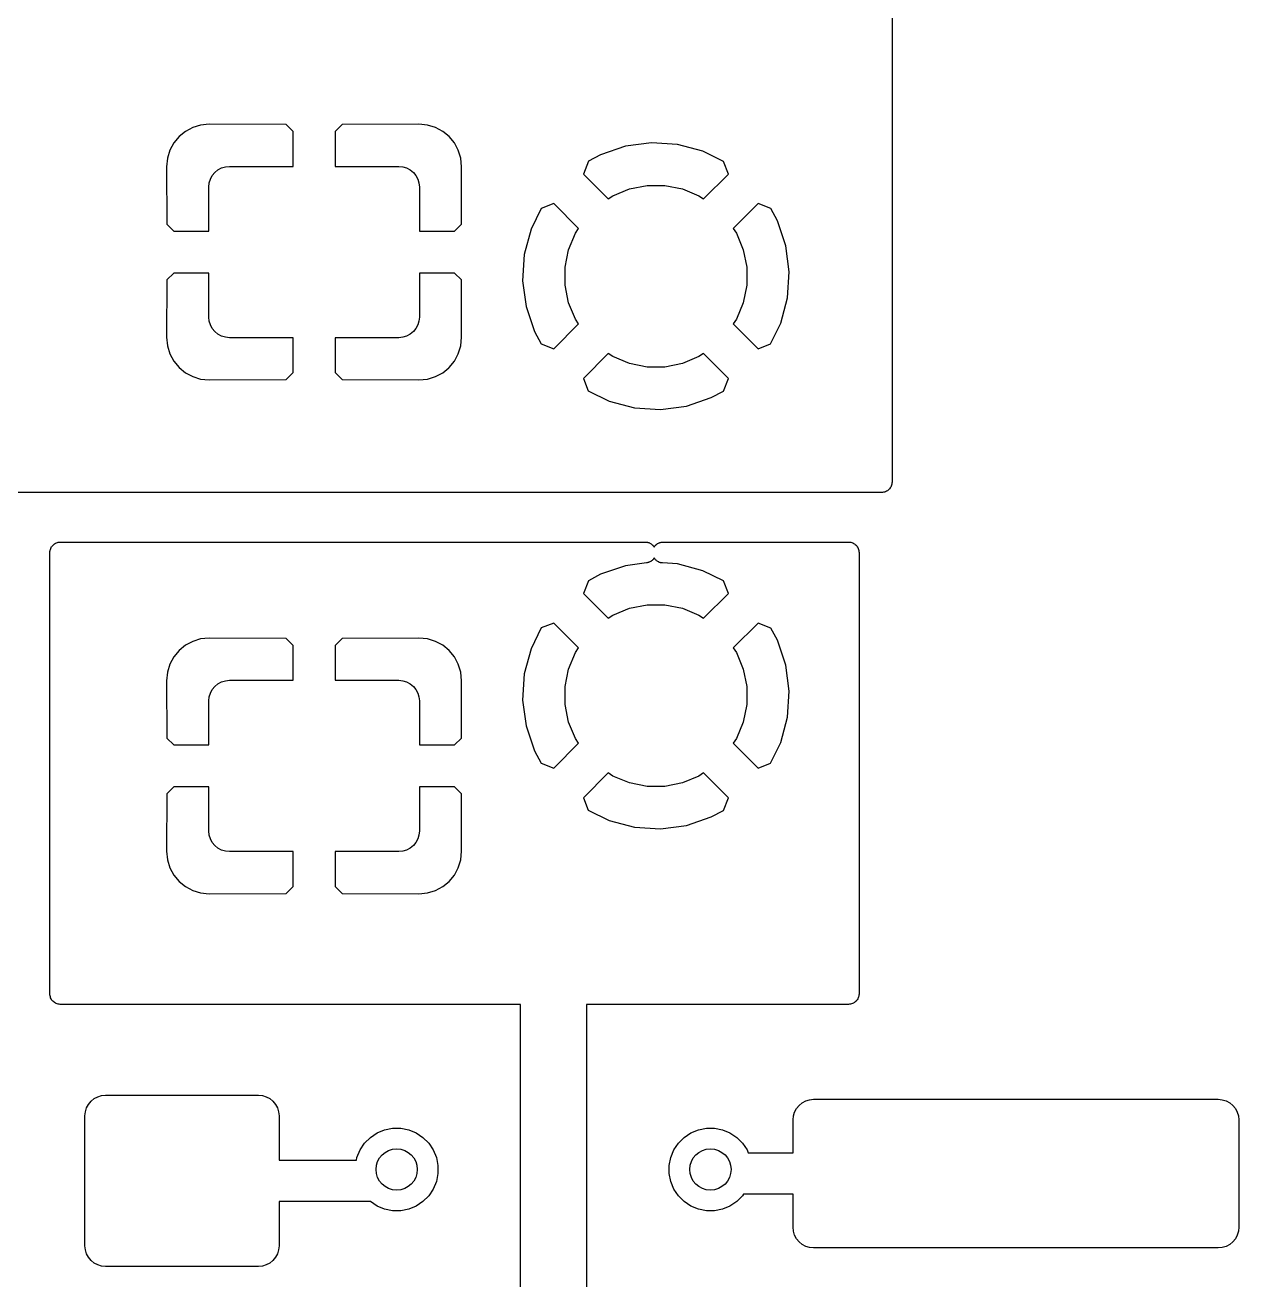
# Model space of a CAD drawing. Extents: x -3.6 to 94.4, y -84.3 to 13.7.
# Drawn here: x 12.9 to 27.6, y -47.94 to -32.74 of the extents above; entities that cross this region are included whole.
import ezdxf

# ---------------------------------------------------------------- set-up
doc = ezdxf.new("R2010")
doc.units = 0
doc.layers.add('BLACK', color=7, linetype='CONTINUOUS')

msp = doc.modelspace()

# ---------------------------------------------------------------- linework, layer by layer
at = {"layer": 'BLACK', "linetype": 'CONTINUOUS'}
for p, q in [((23.4, -22.727), (23.4, -38.273)), ((14.8414, -34.0256), (14.7641, -34.0891)), ((14.9297, -33.9784), (14.8414, -34.0256)), ((15.0254, -33.9494), (14.9297, -33.9784)), ((15.1311, -33.9389), (15.0254, -33.9494)), ((16.0615, -33.9418), (15.1311, -33.9389)), ((16.146, -34.0264), (16.0615, -33.9418)), ((16.146, -34.45), (16.146, -34.0264)), ((16.7385, -33.9418), (16.654, -34.0264)), ((16.654, -34.0264), (16.654, -34.45)), ((17.6689, -33.9389), (16.7385, -33.9418)), ((17.7746, -33.9493), (17.6689, -33.9389)), ((17.8703, -33.9784), (17.7746, -33.9493)), ((17.9586, -34.0256), (17.8703, -33.9784)), ((18.0359, -34.0891), (17.9586, -34.0256)), ((14.7006, -34.1664), (14.6534, -34.2547)), ((14.7641, -34.0891), (14.7006, -34.1664)), ((18.0994, -34.1664), (18.0359, -34.0891)), ((18.1466, -34.2547), (18.0994, -34.1664)), ((20.4856, -34.1651), (20.1717, -34.2068)), ((20.8017, -34.1856), (20.4856, -34.1651)), ((21.1078, -34.2673), (20.8017, -34.1856)), ((14.6534, -34.2547), (14.6243, -34.3504)), ((18.1756, -34.3504), (18.1466, -34.2547)), ((19.8698, -34.3096), (19.7218, -34.3886)), ((20.1717, -34.2068), (19.8698, -34.3096)), ((21.359, -34.3909), (21.1078, -34.2673)), ((14.6243, -34.3504), (14.614, -34.456)), ((14.614, -34.456), (14.6168, -35.1489)), ((15.1982, -34.5232), (15.2361, -34.4921)), ((15.2361, -34.4921), (15.2793, -34.469)), ((15.2793, -34.469), (15.3262, -34.4548)), ((15.3262, -34.4548), (15.375, -34.45)), ((15.375, -34.45), (16.146, -34.45)), ((16.654, -34.45), (17.425, -34.45)), ((17.425, -34.45), (17.4738, -34.4548)), ((17.4738, -34.4548), (17.5207, -34.469)), ((17.5207, -34.469), (17.5639, -34.4921)), ((17.5639, -34.4921), (17.6018, -34.5232)), ((18.186, -34.456), (18.1756, -34.3504)), ((18.1856, -34.5728), (18.186, -34.456)), ((19.7218, -34.3886), (19.6615, -34.5423)), ((21.4185, -34.5423), (21.359, -34.3909)), ((15.125, -34.7), (15.1298, -34.6512)), ((15.1298, -34.6512), (15.144, -34.6043)), ((15.144, -34.6043), (15.1671, -34.5611)), ((15.1671, -34.5611), (15.1982, -34.5232)), ((17.6018, -34.5232), (17.6329, -34.5611)), ((17.6329, -34.5611), (17.656, -34.6043)), ((17.656, -34.6043), (17.6702, -34.6512)), ((17.6702, -34.6512), (17.675, -34.7)), ((18.1832, -35.1489), (18.1856, -34.5728)), ((19.6615, -34.5423), (19.9623, -34.8431)), ((21.1177, -34.8431), (21.4185, -34.5423)), ((15.125, -35.2335), (15.125, -34.7)), ((17.675, -34.7), (17.675, -35.2335)), ((19.9623, -34.8431), (20.019, -34.8052)), ((20.019, -34.8052), (20.2191, -34.7223)), ((20.2191, -34.7223), (20.4317, -34.68)), ((20.4317, -34.68), (20.6483, -34.68)), ((20.6483, -34.68), (20.8609, -34.7223)), ((20.8609, -34.7223), (21.061, -34.8052)), ((21.061, -34.8052), (21.1177, -34.8431)), ((19.3023, -34.9015), (19.1509, -34.961)), ((19.6031, -35.2023), (19.3023, -34.9015)), ((21.7777, -34.9015), (21.4769, -35.2023)), ((21.9314, -34.9618), (21.7777, -34.9015)), ((19.1509, -34.961), (19.0273, -35.2122)), ((22.0104, -35.1098), (21.9314, -34.9618)), ((14.6168, -35.1489), (14.7014, -35.2335)), ((14.7014, -35.2335), (15.125, -35.2335)), ((17.675, -35.2335), (18.0986, -35.2335)), ((18.0986, -35.2335), (18.1832, -35.1489)), ((19.0273, -35.2122), (18.9456, -35.5183)), ((19.4823, -35.4591), (19.5652, -35.259)), ((19.5652, -35.259), (19.6031, -35.2023)), ((21.4769, -35.2023), (21.5148, -35.259)), ((21.5148, -35.259), (21.5977, -35.4591)), ((22.1132, -35.4117), (22.0104, -35.1098)), ((22.1549, -35.7257), (22.1132, -35.4117)), ((18.9456, -35.5183), (18.9251, -35.8344)), ((19.44, -35.6717), (19.4823, -35.4591)), ((21.5977, -35.4591), (21.64, -35.6717)), ((19.44, -35.8883), (19.44, -35.6717)), ((21.64, -35.6717), (21.64, -35.8883)), ((14.6168, -35.8261), (14.614, -36.519)), ((14.7014, -35.7415), (14.6168, -35.8261)), ((15.125, -35.7415), (14.7014, -35.7415)), ((15.125, -36.275), (15.125, -35.7415)), ((17.675, -35.7415), (17.675, -36.275)), ((18.0986, -35.7415), (17.675, -35.7415)), ((18.1832, -35.8261), (18.0986, -35.7415)), ((18.1833, -35.8392), (18.1832, -35.8261)), ((18.186, -36.519), (18.1833, -35.8392)), ((18.9251, -35.8344), (18.9668, -36.1483)), ((22.1344, -36.0417), (22.1549, -35.7257)), ((19.4823, -36.1009), (19.44, -35.8883)), ((21.64, -35.8883), (21.5977, -36.1009)), ((18.9668, -36.1483), (19.0695, -36.4502)), ((19.5652, -36.301), (19.4823, -36.1009)), ((21.5977, -36.1009), (21.5148, -36.301)), ((22.0527, -36.3478), (22.1344, -36.0417)), ((15.1298, -36.3238), (15.125, -36.275)), ((15.144, -36.3707), (15.1298, -36.3238)), ((17.6702, -36.3238), (17.656, -36.3707)), ((17.675, -36.275), (17.6702, -36.3238)), ((19.6031, -36.3577), (19.5652, -36.301)), ((21.5148, -36.301), (21.4769, -36.3577)), ((15.1671, -36.4139), (15.144, -36.3707)), ((15.1982, -36.4518), (15.1671, -36.4139)), ((15.2361, -36.4829), (15.1982, -36.4518)), ((17.6018, -36.4518), (17.5639, -36.4829)), ((17.6329, -36.4139), (17.6018, -36.4518)), ((17.656, -36.3707), (17.6329, -36.4139)), ((19.0695, -36.4502), (19.1486, -36.5982)), ((19.3023, -36.6585), (19.6031, -36.3577)), ((21.4769, -36.3577), (21.7777, -36.6585)), ((21.9291, -36.599), (22.0527, -36.3478)), ((14.614, -36.519), (14.6243, -36.6246)), ((14.6243, -36.6246), (14.6534, -36.7203)), ((15.2793, -36.506), (15.2361, -36.4829)), ((15.3262, -36.5202), (15.2793, -36.506)), ((15.375, -36.525), (15.3262, -36.5202)), ((16.146, -36.525), (15.375, -36.525)), ((16.146, -36.9486), (16.146, -36.525)), ((17.425, -36.525), (16.654, -36.525)), ((16.654, -36.525), (16.654, -36.9486)), ((17.4738, -36.5202), (17.425, -36.525)), ((17.5207, -36.506), (17.4738, -36.5202)), ((17.5639, -36.4829), (17.5207, -36.506)), ((18.1466, -36.7203), (18.1756, -36.6246)), ((18.1756, -36.6246), (18.186, -36.519)), ((19.1486, -36.5982), (19.3023, -36.6585)), ((21.7777, -36.6585), (21.9291, -36.599)), ((14.6534, -36.7203), (14.7006, -36.8086)), ((18.0994, -36.8086), (18.1466, -36.7203)), ((19.9623, -36.7169), (19.6615, -37.0177)), ((20.019, -36.7548), (19.9623, -36.7169)), ((20.2191, -36.8377), (20.019, -36.7548)), ((21.061, -36.7548), (20.8609, -36.8377)), ((21.1177, -36.7169), (21.061, -36.7548)), ((21.4185, -37.0177), (21.1177, -36.7169)), ((14.7006, -36.8086), (14.7641, -36.8859)), ((14.7641, -36.8859), (14.8414, -36.9494)), ((17.9586, -36.9494), (18.0328, -36.8885)), ((18.0328, -36.8885), (18.036, -36.8859)), ((18.0328, -36.8885), (18.0328, -36.8885)), ((18.036, -36.8859), (18.0994, -36.8086)), ((20.4317, -36.88), (20.2191, -36.8377)), ((20.6483, -36.88), (20.4317, -36.88)), ((20.8609, -36.8377), (20.6483, -36.88)), ((14.8414, -36.9494), (14.9297, -36.9966)), ((14.9297, -36.9966), (15.0254, -37.0256)), ((15.0254, -37.0256), (15.1311, -37.0361)), ((15.1311, -37.0361), (16.0615, -37.0332)), ((16.0615, -37.0332), (16.146, -36.9486)), ((16.654, -36.9486), (16.7385, -37.0332)), ((16.7385, -37.0332), (17.6689, -37.0361)), ((17.6689, -37.0361), (17.7746, -37.0256)), ((17.7746, -37.0256), (17.8703, -36.9966)), ((17.8703, -36.9966), (17.9586, -36.9494)), ((19.6615, -37.0177), (19.721, -37.1691)), ((21.3582, -37.1714), (21.4185, -37.0177)), ((19.721, -37.1691), (19.9722, -37.2927)), ((21.2102, -37.2505), (21.3582, -37.1714)), ((19.9722, -37.2927), (20.2783, -37.3744)), ((20.2783, -37.3744), (20.5943, -37.3949)), ((20.5943, -37.3949), (20.9083, -37.3532)), ((20.9083, -37.3532), (21.2102, -37.2505)), ((23.3972, -38.2994), (23.3936, -38.3108)), ((23.3973, -38.299), (23.3972, -38.2994)), ((23.3974, -38.2985), (23.3973, -38.299)), ((23.3987, -38.2867), (23.3974, -38.2985)), ((23.4, -38.2748), (23.3987, -38.2867)), ((23.4, -38.273), (23.4, -38.2739)), ((23.4, -38.2739), (23.4, -38.2739)), ((23.4, -38.2739), (23.4, -38.2739)), ((23.4, -38.2739), (23.4, -38.2748)), ((23.273, -38.4), (3.127, -38.4)), ((23.2849, -38.3988), (23.273, -38.4)), ((23.2968, -38.3977), (23.2849, -38.3988)), ((23.2972, -38.3976), (23.2968, -38.3977)), ((23.2977, -38.3976), (23.2972, -38.3976)), ((23.3091, -38.3941), (23.2977, -38.3976)), ((23.3206, -38.3908), (23.3091, -38.3941)), ((23.321, -38.3905), (23.3206, -38.3908)), ((23.3214, -38.3904), (23.321, -38.3905)), ((23.3319, -38.3848), (23.3214, -38.3904)), ((23.3425, -38.3793), (23.3319, -38.3848)), ((23.3429, -38.379), (23.3425, -38.3793)), ((23.3433, -38.3788), (23.3429, -38.379)), ((23.3525, -38.3712), (23.3433, -38.3788)), ((23.3619, -38.3637), (23.3525, -38.3712)), ((23.3621, -38.3634), (23.3619, -38.3637)), ((23.3625, -38.3631), (23.3621, -38.3634)), ((23.3701, -38.3539), (23.3625, -38.3631)), ((23.3778, -38.3448), (23.3701, -38.3539)), ((23.378, -38.3444), (23.3778, -38.3448)), ((23.3783, -38.344), (23.378, -38.3444)), ((23.384, -38.3335), (23.3783, -38.344)), ((23.3897, -38.323), (23.384, -38.3335)), ((23.3899, -38.3226), (23.3897, -38.323)), ((23.3901, -38.3222), (23.3899, -38.3226)), ((23.3936, -38.3108), (23.3901, -38.3222)), ((13.216, -39.0665), (13.2217, -39.056)), ((13.2217, -39.056), (13.222, -39.0556)), ((13.222, -39.0556), (13.2222, -39.0552)), ((13.2222, -39.0552), (13.2299, -39.0461)), ((13.2299, -39.0461), (13.2375, -39.0369)), ((13.2375, -39.0369), (13.2379, -39.0366)), ((13.2379, -39.0366), (13.2381, -39.0363)), ((13.2381, -39.0363), (13.2475, -39.0288)), ((13.2475, -39.0288), (13.2567, -39.0212)), ((13.2567, -39.0212), (13.2571, -39.021)), ((13.2571, -39.021), (13.2575, -39.0207)), ((13.2575, -39.0207), (13.2681, -39.0152)), ((13.2681, -39.0152), (13.2786, -39.0096)), ((13.2786, -39.0096), (13.279, -39.0095)), ((13.279, -39.0095), (13.2794, -39.0092)), ((13.2794, -39.0092), (13.2909, -39.0059)), ((13.2909, -39.0059), (13.3023, -39.0024)), ((13.3023, -39.0024), (13.3028, -39.0024)), ((13.3028, -39.0024), (13.3032, -39.0022)), ((13.3032, -39.0022), (13.3151, -39.0012)), ((13.3151, -39.0012), (13.327, -39)), ((13.327, -39), (20.4104, -39)), ((20.4104, -39), (20.4122, -39)), ((20.4122, -39), (20.4162, -39.0005)), ((20.4162, -39.0005), (20.4202, -39.0004)), ((20.4202, -39.0004), (20.4285, -39.0018)), ((20.4285, -39.0018), (20.4368, -39.0028)), ((20.4368, -39.0028), (20.4407, -39.004)), ((20.4407, -39.004), (20.4447, -39.0047)), ((20.4447, -39.0047), (20.4525, -39.0077)), ((20.4525, -39.0077), (20.4604, -39.0103)), ((20.4604, -39.0103), (20.464, -39.0122)), ((20.464, -39.0122), (20.4678, -39.0137)), ((20.4678, -39.0137), (20.4748, -39.0182)), ((20.4748, -39.0182), (20.4821, -39.0222)), ((20.4821, -39.0222), (20.4853, -39.0248)), ((20.4853, -39.0248), (20.4887, -39.027)), ((20.4887, -39.027), (20.4947, -39.0328)), ((20.4947, -39.0328), (20.5011, -39.0381)), ((20.5011, -39.0381), (20.5037, -39.0413)), ((20.5037, -39.0413), (20.5066, -39.0441)), ((20.5066, -39.0441), (20.5114, -39.0509)), ((20.5114, -39.0509), (20.5167, -39.0575)), ((20.5167, -39.0575), (20.5185, -39.061)), ((20.5188, -39.0614), (20.5217, -39.056)), ((20.5217, -39.056), (20.5243, -39.0528)), ((20.5243, -39.0528), (20.5265, -39.0493)), ((20.5265, -39.0493), (20.5322, -39.0433)), ((20.5322, -39.0433), (20.5375, -39.0369)), ((20.5375, -39.0369), (20.5407, -39.0343)), ((20.5407, -39.0343), (20.5435, -39.0313)), ((20.5435, -39.0313), (20.5502, -39.0265)), ((20.5502, -39.0265), (20.5567, -39.0212)), ((20.5567, -39.0212), (20.5603, -39.0193)), ((20.5603, -39.0193), (20.5636, -39.0169)), ((20.5636, -39.0169), (20.5712, -39.0135)), ((20.5712, -39.0135), (20.5786, -39.0096)), ((20.5786, -39.0096), (20.5825, -39.0084)), ((20.5825, -39.0084), (20.5862, -39.0067)), ((20.5862, -39.0067), (20.5943, -39.0048)), ((20.5943, -39.0048), (20.6023, -39.0024)), ((20.6023, -39.0024), (20.6064, -39.002)), ((20.6064, -39.002), (20.6104, -39.0011)), ((20.6104, -39.0011), (20.6187, -39.0008)), ((20.6187, -39.0008), (20.627, -39)), ((20.627, -39), (22.873, -39)), ((22.873, -39), (22.8739, -39)), ((22.8739, -39), (22.8739, -39)), ((22.8739, -39), (22.8739, -39)), ((22.8739, -39), (22.8748, -39)), ((22.8748, -39), (22.8867, -39.0013)), ((22.8867, -39.0013), (22.8985, -39.0026)), ((22.8985, -39.0026), (22.899, -39.0027)), ((22.899, -39.0027), (22.8994, -39.0028)), ((22.8994, -39.0028), (22.9108, -39.0064)), ((22.9108, -39.0064), (22.9222, -39.0099)), ((22.9222, -39.0099), (22.9226, -39.0101)), ((22.9226, -39.0101), (22.923, -39.0103)), ((22.923, -39.0103), (22.9335, -39.016)), ((22.9335, -39.016), (22.944, -39.0217)), ((22.944, -39.0217), (22.9444, -39.022)), ((22.9444, -39.022), (22.9448, -39.0222)), ((22.9448, -39.0222), (22.9539, -39.0299)), ((22.9539, -39.0299), (22.9631, -39.0375)), ((22.9631, -39.0375), (22.9634, -39.0379)), ((22.9634, -39.0379), (22.9637, -39.0381)), ((22.9637, -39.0381), (22.9712, -39.0475)), ((22.9712, -39.0475), (22.9788, -39.0567)), ((22.9788, -39.0567), (22.979, -39.0571)), ((22.979, -39.0571), (22.9793, -39.0575)), ((22.9793, -39.0575), (22.9848, -39.0681)), ((13.2, -39.1252), (13.2013, -39.1133)), ((13.2, -39.1261), (13.2, -39.1252)), ((13.2, -39.1261), (13.2, -39.1261)), ((13.2, -39.1261), (13.2, -39.1261)), ((13.2, -39.127), (13.2, -39.1261)), ((13.2, -44.473), (13.2, -39.127)), ((13.2013, -39.1133), (13.2026, -39.1015)), ((13.2026, -39.1015), (13.2027, -39.101)), ((13.2027, -39.101), (13.2028, -39.1006)), ((13.2028, -39.1006), (13.2064, -39.0892)), ((13.2064, -39.0892), (13.2099, -39.0778)), ((13.2099, -39.0778), (13.2101, -39.0774)), ((13.2101, -39.0774), (13.2103, -39.077)), ((13.2103, -39.077), (13.216, -39.0665)), ((20.5052, -39.2107), (20.4999, -39.2171)), ((20.511, -39.2046), (20.5052, -39.2107)), ((20.5131, -39.2011), (20.511, -39.2046)), ((20.5157, -39.198), (20.5131, -39.2011)), ((20.5186, -39.1926), (20.5157, -39.198)), ((20.5185, -39.061), (20.5188, -39.0614)), ((20.5188, -39.1929), (20.5186, -39.1926)), ((20.5207, -39.1965), (20.5188, -39.1929)), ((20.5259, -39.203), (20.5207, -39.1965)), ((20.5307, -39.2098), (20.5259, -39.203)), ((20.5336, -39.2127), (20.5307, -39.2098)), ((20.5362, -39.2159), (20.5336, -39.2127)), ((22.9848, -39.0681), (22.9904, -39.0786)), ((22.9904, -39.0786), (22.9905, -39.079)), ((22.9905, -39.079), (22.9908, -39.0794)), ((22.9908, -39.0794), (22.9941, -39.0909)), ((22.9941, -39.0909), (22.9976, -39.1023)), ((22.9976, -39.1023), (22.9976, -39.1028)), ((22.9976, -39.1028), (22.9977, -39.1032)), ((22.9977, -39.1032), (22.9988, -39.1151)), ((22.9988, -39.1151), (23, -39.127)), ((23, -39.127), (23, -44.473)), ((20.1717, -39.2868), (19.8698, -39.3896)), ((20.4271, -39.2529), (20.1717, -39.2868)), ((20.431, -39.252), (20.4271, -39.2529)), ((20.4351, -39.2516), (20.431, -39.252)), ((20.4431, -39.2492), (20.4351, -39.2516)), ((20.4512, -39.2473), (20.4431, -39.2492)), ((20.4549, -39.2456), (20.4512, -39.2473)), ((20.4588, -39.2444), (20.4549, -39.2456)), ((20.4662, -39.2405), (20.4588, -39.2444)), ((20.4738, -39.237), (20.4662, -39.2405)), ((20.4771, -39.2347), (20.4738, -39.237)), ((20.4807, -39.2328), (20.4771, -39.2347)), ((20.4872, -39.2275), (20.4807, -39.2328)), ((20.494, -39.2226), (20.4872, -39.2275)), ((20.4967, -39.2197), (20.494, -39.2226)), ((20.4999, -39.2171), (20.4967, -39.2197)), ((20.5426, -39.2212), (20.5362, -39.2159)), ((20.5486, -39.2269), (20.5426, -39.2212)), ((20.5521, -39.2291), (20.5486, -39.2269)), ((20.5552, -39.2318), (20.5521, -39.2291)), ((20.5625, -39.2358), (20.5552, -39.2318)), ((20.5695, -39.2403), (20.5625, -39.2358)), ((20.5733, -39.2418), (20.5695, -39.2403)), ((20.5769, -39.2437), (20.5733, -39.2418)), ((20.5848, -39.2462), (20.5769, -39.2437)), ((20.5926, -39.2493), (20.5848, -39.2462)), ((20.5966, -39.25), (20.5926, -39.2493)), ((20.6006, -39.2512), (20.5966, -39.25)), ((20.6088, -39.2522), (20.6006, -39.2512)), ((20.617, -39.2536), (20.6088, -39.2522)), ((20.6188, -39.2537), (20.617, -39.2536)), ((20.8017, -39.2656), (20.6188, -39.2537)), ((21.1078, -39.3473), (20.8017, -39.2656)), ((21.359, -39.4709), (21.1078, -39.3473)), ((19.7218, -39.4686), (19.6615, -39.6223)), ((19.8698, -39.3896), (19.7218, -39.4686)), ((21.4185, -39.6223), (21.359, -39.4709)), ((19.6615, -39.6223), (19.9623, -39.9231)), ((21.1177, -39.9231), (21.4185, -39.6223)), ((20.019, -39.8852), (20.2191, -39.8023)), ((20.2191, -39.8023), (20.4317, -39.76)), ((20.4317, -39.76), (20.6483, -39.76)), ((20.6483, -39.76), (20.8609, -39.8023)), ((20.8609, -39.8023), (21.061, -39.8852)), ((19.9623, -39.9231), (20.019, -39.8852)), ((21.061, -39.8852), (21.1177, -39.9231)), ((19.1509, -40.041), (19.0273, -40.2922)), ((19.3023, -39.9815), (19.1509, -40.041)), ((19.6031, -40.2823), (19.3023, -39.9815)), ((21.7777, -39.9815), (21.4769, -40.2823)), ((21.9314, -40.0418), (21.7777, -39.9815)), ((22.0104, -40.1898), (21.9314, -40.0418)), ((14.8414, -40.2506), (14.7641, -40.3141)), ((14.9297, -40.2034), (14.8414, -40.2506)), ((15.0254, -40.1744), (14.9297, -40.2034)), ((15.1311, -40.1639), (15.0254, -40.1744)), ((16.0615, -40.1668), (15.1311, -40.1639)), ((16.146, -40.2514), (16.0615, -40.1668)), ((16.146, -40.675), (16.146, -40.2514)), ((16.7385, -40.1668), (16.654, -40.2514)), ((16.654, -40.2514), (16.654, -40.675)), ((17.6689, -40.1639), (16.7385, -40.1668)), ((17.7746, -40.1743), (17.6689, -40.1639)), ((17.8703, -40.2034), (17.7746, -40.1743)), ((17.9586, -40.2506), (17.8703, -40.2034)), ((18.0359, -40.3141), (17.9586, -40.2506)), ((22.1132, -40.4917), (22.0104, -40.1898)), ((14.7006, -40.3914), (14.6534, -40.4797)), ((14.7641, -40.3141), (14.7006, -40.3914)), ((18.0994, -40.3914), (18.0359, -40.3141)), ((18.1466, -40.4797), (18.0994, -40.3914)), ((19.0273, -40.2922), (18.9456, -40.5983)), ((19.4823, -40.5391), (19.5652, -40.339)), ((19.5652, -40.339), (19.6031, -40.2823)), ((21.4769, -40.2823), (21.5148, -40.339)), ((21.5148, -40.339), (21.5977, -40.5391)), ((14.6243, -40.5754), (14.614, -40.681)), ((14.6534, -40.4797), (14.6243, -40.5754)), ((18.1756, -40.5754), (18.1466, -40.4797)), ((18.186, -40.681), (18.1756, -40.5754)), ((19.44, -40.7517), (19.4823, -40.5391)), ((21.5977, -40.5391), (21.64, -40.7517)), ((22.1549, -40.8056), (22.1132, -40.4917)), ((14.614, -40.681), (14.6168, -41.3739)), ((15.1982, -40.7482), (15.2361, -40.7171)), ((15.2361, -40.7171), (15.2793, -40.694)), ((15.2793, -40.694), (15.3262, -40.6798)), ((15.3262, -40.6798), (15.375, -40.675)), ((15.375, -40.675), (16.146, -40.675)), ((16.654, -40.675), (17.425, -40.675)), ((17.425, -40.675), (17.4738, -40.6798)), ((17.4738, -40.6798), (17.5207, -40.694)), ((17.5207, -40.694), (17.5639, -40.7171)), ((17.5639, -40.7171), (17.6018, -40.7482)), ((18.1851, -40.9181), (18.186, -40.681)), ((18.9456, -40.5983), (18.9251, -40.9143)), ((15.125, -40.925), (15.1298, -40.8762)), ((15.1298, -40.8762), (15.144, -40.8293)), ((15.144, -40.8293), (15.1671, -40.7861)), ((15.1671, -40.7861), (15.1982, -40.7482)), ((17.6018, -40.7482), (17.6329, -40.7861)), ((17.6329, -40.7861), (17.656, -40.8293)), ((17.656, -40.8293), (17.6702, -40.8762)), ((17.6702, -40.8762), (17.675, -40.925)), ((19.44, -40.9683), (19.44, -40.7517)), ((21.64, -40.7517), (21.64, -40.9683)), ((22.1344, -41.1217), (22.1549, -40.8056)), ((15.125, -41.4585), (15.125, -40.925)), ((17.675, -40.925), (17.675, -41.4585)), ((18.1832, -41.3739), (18.1851, -40.9181)), ((18.9251, -40.9143), (18.9668, -41.2283)), ((19.4823, -41.1809), (19.44, -40.9683)), ((21.64, -40.9683), (21.5977, -41.1809)), ((19.5652, -41.381), (19.4823, -41.1809)), ((21.5977, -41.1809), (21.5148, -41.381)), ((22.0527, -41.4278), (22.1344, -41.1217)), ((18.9668, -41.2283), (19.0695, -41.5302)), ((14.6168, -41.3739), (14.7014, -41.4585)), ((14.7014, -41.4585), (15.125, -41.4585)), ((17.675, -41.4585), (18.0986, -41.4585)), ((18.0986, -41.4585), (18.1832, -41.3739)), ((19.3023, -41.7385), (19.6031, -41.4377)), ((19.6031, -41.4377), (19.5652, -41.381)), ((21.5148, -41.381), (21.4769, -41.4377)), ((21.4769, -41.4377), (21.7777, -41.7385)), ((21.9291, -41.679), (22.0527, -41.4278)), ((19.0695, -41.5302), (19.1486, -41.6782)), ((19.1486, -41.6782), (19.3023, -41.7385)), ((21.7777, -41.7385), (21.9291, -41.679)), ((19.9623, -41.7969), (19.6615, -42.0977)), ((20.019, -41.8348), (19.9623, -41.7969)), ((20.2191, -41.9177), (20.019, -41.8348)), ((20.4317, -41.96), (20.2191, -41.9177)), ((20.8609, -41.9177), (20.6483, -41.96)), ((21.061, -41.8348), (20.8609, -41.9177)), ((21.1177, -41.7969), (21.061, -41.8348)), ((21.4185, -42.0977), (21.1177, -41.7969)), ((14.6168, -42.0511), (14.614, -42.744)), ((14.7014, -41.9665), (14.6168, -42.0511)), ((15.125, -41.9665), (14.7014, -41.9665)), ((15.125, -42.5), (15.125, -41.9665)), ((17.675, -41.9665), (17.675, -42.5)), ((18.0986, -41.9665), (17.675, -41.9665)), ((18.1832, -42.0511), (18.0986, -41.9665)), ((18.1833, -42.0672), (18.1832, -42.0511)), ((18.186, -42.744), (18.1833, -42.0672)), ((19.6615, -42.0977), (19.721, -42.2491)), ((20.6483, -41.96), (20.4317, -41.96)), ((21.3582, -42.2514), (21.4185, -42.0977)), ((19.721, -42.2491), (19.9722, -42.3727)), ((21.2102, -42.3304), (21.3582, -42.2514)), ((19.9722, -42.3727), (20.2783, -42.4544)), ((20.9083, -42.4332), (21.2102, -42.3304)), ((15.1298, -42.5488), (15.125, -42.5)), ((15.144, -42.5957), (15.1298, -42.5488)), ((17.6702, -42.5488), (17.656, -42.5957)), ((17.675, -42.5), (17.6702, -42.5488)), ((20.2783, -42.4544), (20.5943, -42.4749)), ((20.5943, -42.4749), (20.9083, -42.4332)), ((15.1671, -42.6389), (15.144, -42.5957)), ((15.1982, -42.6768), (15.1671, -42.6389)), ((15.2361, -42.7079), (15.1982, -42.6768)), ((15.2793, -42.731), (15.2361, -42.7079)), ((17.5639, -42.7079), (17.5207, -42.731)), ((17.6018, -42.6768), (17.5639, -42.7079)), ((17.6329, -42.6389), (17.6018, -42.6768)), ((17.656, -42.5957), (17.6329, -42.6389)), ((14.614, -42.744), (14.6243, -42.8496)), ((14.6243, -42.8496), (14.6534, -42.9453)), ((15.3262, -42.7452), (15.2793, -42.731)), ((15.375, -42.75), (15.3262, -42.7452)), ((16.146, -42.75), (15.375, -42.75)), ((16.146, -43.1736), (16.146, -42.75)), ((17.425, -42.75), (16.654, -42.75)), ((16.654, -42.75), (16.654, -43.1736)), ((17.4738, -42.7452), (17.425, -42.75)), ((17.5207, -42.731), (17.4738, -42.7452)), ((18.1466, -42.9453), (18.1756, -42.8496)), ((18.1756, -42.8496), (18.186, -42.744)), ((14.6534, -42.9453), (14.7006, -43.0336)), ((18.0994, -43.0336), (18.1466, -42.9453)), ((14.7006, -43.0336), (14.7641, -43.1109)), ((14.7641, -43.1109), (14.8414, -43.1744)), ((17.9586, -43.1744), (18.0359, -43.1109)), ((18.0359, -43.1109), (18.0994, -43.0336)), ((14.8414, -43.1744), (14.9297, -43.2216)), ((14.9297, -43.2216), (15.0254, -43.2506)), ((15.0254, -43.2506), (15.1311, -43.2611)), ((15.1311, -43.2611), (16.0615, -43.2582)), ((16.0615, -43.2582), (16.146, -43.1736)), ((16.654, -43.1736), (16.7385, -43.2582)), ((16.7385, -43.2582), (17.6689, -43.2611)), ((17.6689, -43.2611), (17.7746, -43.2507)), ((17.7746, -43.2507), (17.8703, -43.2216)), ((17.8703, -43.2216), (17.9586, -43.1744)), ((13.2012, -44.4849), (13.2, -44.473)), ((13.2022, -44.4968), (13.2012, -44.4849)), ((13.2024, -44.4972), (13.2022, -44.4968)), ((13.2024, -44.4977), (13.2024, -44.4972)), ((13.2059, -44.5091), (13.2024, -44.4977)), ((13.2092, -44.5206), (13.2059, -44.5091)), ((13.2095, -44.521), (13.2092, -44.5206)), ((13.2096, -44.5214), (13.2095, -44.521)), ((13.2152, -44.5319), (13.2096, -44.5214)), ((13.2207, -44.5425), (13.2152, -44.5319)), ((22.9897, -44.523), (22.984, -44.5335)), ((22.9899, -44.5226), (22.9897, -44.523)), ((22.9901, -44.5222), (22.9899, -44.5226)), ((22.9936, -44.5108), (22.9901, -44.5222)), ((22.9972, -44.4994), (22.9936, -44.5108)), ((22.9973, -44.499), (22.9972, -44.4994)), ((22.9974, -44.4985), (22.9973, -44.499)), ((22.9987, -44.4867), (22.9974, -44.4985)), ((23, -44.4748), (22.9987, -44.4867)), ((23, -44.473), (23, -44.4739)), ((23, -44.4739), (23, -44.4739)), ((23, -44.4739), (23, -44.4739)), ((23, -44.4739), (23, -44.4748)), ((13.221, -44.5429), (13.2207, -44.5425)), ((13.2212, -44.5433), (13.221, -44.5429)), ((13.2288, -44.5525), (13.2212, -44.5433)), ((13.2363, -44.5619), (13.2288, -44.5525)), ((13.2366, -44.5621), (13.2363, -44.5619)), ((13.2369, -44.5625), (13.2366, -44.5621)), ((13.2461, -44.5701), (13.2369, -44.5625)), ((13.2552, -44.5778), (13.2461, -44.5701)), ((13.2556, -44.578), (13.2552, -44.5778)), ((13.256, -44.5783), (13.2556, -44.578)), ((13.2665, -44.584), (13.256, -44.5783)), ((13.277, -44.5897), (13.2665, -44.584)), ((13.2774, -44.5899), (13.277, -44.5897)), ((13.2778, -44.5901), (13.2774, -44.5899)), ((13.2892, -44.5936), (13.2778, -44.5901)), ((13.3006, -44.5972), (13.2892, -44.5936)), ((13.301, -44.5973), (13.3006, -44.5972)), ((13.3015, -44.5974), (13.301, -44.5973)), ((13.3133, -44.5987), (13.3015, -44.5974)), ((13.3252, -44.6), (13.3133, -44.5987)), ((13.3261, -44.6), (13.3252, -44.6)), ((13.327, -44.6), (13.3261, -44.6)), ((13.3261, -44.6), (13.3261, -44.6)), ((13.3261, -44.6), (13.3261, -44.6)), ((18.9, -44.6), (13.327, -44.6)), ((18.9, -48.1), (18.9, -44.6)), ((22.873, -44.6), (19.7, -44.6)), ((19.7, -44.6), (19.7, -48.1)), ((22.8849, -44.5988), (22.873, -44.6)), ((22.8968, -44.5977), (22.8849, -44.5988)), ((22.8972, -44.5976), (22.8968, -44.5977)), ((22.8977, -44.5976), (22.8972, -44.5976)), ((22.9091, -44.5941), (22.8977, -44.5976)), ((22.9206, -44.5908), (22.9091, -44.5941)), ((22.921, -44.5905), (22.9206, -44.5908)), ((22.9214, -44.5904), (22.921, -44.5905)), ((22.9319, -44.5848), (22.9214, -44.5904)), ((22.9425, -44.5793), (22.9319, -44.5848)), ((22.9429, -44.579), (22.9425, -44.5793)), ((22.9433, -44.5788), (22.9429, -44.579)), ((22.9525, -44.5712), (22.9433, -44.5788)), ((22.9619, -44.5637), (22.9525, -44.5712)), ((22.9621, -44.5634), (22.9619, -44.5637)), ((22.9625, -44.5631), (22.9621, -44.5634)), ((22.9701, -44.5539), (22.9625, -44.5631)), ((22.9778, -44.5448), (22.9701, -44.5539)), ((22.978, -44.5444), (22.9778, -44.5448)), ((22.9783, -44.544), (22.978, -44.5444)), ((22.984, -44.5335), (22.9783, -44.544)), ((13.6982, -45.7732), (13.7361, -45.7421)), ((13.7361, -45.7421), (13.7793, -45.719)), ((13.7793, -45.719), (13.8262, -45.7048)), ((13.8262, -45.7048), (13.875, -45.7)), ((13.875, -45.7), (15.725, -45.7)), ((15.725, -45.7), (15.7738, -45.7048)), ((15.7738, -45.7048), (15.8207, -45.719)), ((15.8207, -45.719), (15.8639, -45.7421)), ((15.8639, -45.7421), (15.9018, -45.7732)), ((13.6298, -45.9012), (13.644, -45.8543)), ((13.644, -45.8543), (13.6671, -45.8111)), ((13.6671, -45.8111), (13.6982, -45.7732)), ((15.9018, -45.7732), (15.9329, -45.8111)), ((15.9329, -45.8111), (15.956, -45.8543)), ((15.956, -45.8543), (15.9702, -45.9012)), ((22.219, -45.9043), (22.2421, -45.8611)), ((22.2421, -45.8611), (22.2732, -45.8232)), ((22.2732, -45.8232), (22.3111, -45.7921)), ((22.3111, -45.7921), (22.3543, -45.769)), ((22.3543, -45.769), (22.4012, -45.7548)), ((22.4012, -45.7548), (22.45, -45.75)), ((22.45, -45.75), (27.35, -45.75)), ((27.35, -45.75), (27.3988, -45.7548)), ((27.3988, -45.7548), (27.4457, -45.769)), ((27.4457, -45.769), (27.4889, -45.7921)), ((27.4889, -45.7921), (27.5268, -45.8232)), ((27.5268, -45.8232), (27.5579, -45.8611)), ((27.5579, -45.8611), (27.581, -45.9043)), ((13.625, -45.95), (13.6298, -45.9012)), ((13.625, -47.525), (13.625, -45.95)), ((15.9702, -45.9012), (15.975, -45.95)), ((15.975, -45.95), (15.975, -46.4875)), ((22.2, -46), (22.2048, -45.9512)), ((22.2, -46.4), (22.2, -46)), ((22.2048, -45.9512), (22.219, -45.9043)), ((27.581, -45.9043), (27.5952, -45.9512)), ((27.5952, -45.9512), (27.6, -46)), ((27.6, -46), (27.6, -47.3)), ((17.0813, -46.2116), (17.1632, -46.1569)), ((17.1632, -46.1569), (17.2542, -46.1192)), ((17.2542, -46.1192), (17.3508, -46.1)), ((17.3508, -46.1), (17.4492, -46.1)), ((17.4492, -46.1), (17.5458, -46.1192)), ((17.5458, -46.1192), (17.6368, -46.1569)), ((17.6368, -46.1569), (17.7187, -46.2116)), ((20.8813, -46.2116), (20.9632, -46.1569)), ((20.9632, -46.1569), (21.0542, -46.1192)), ((21.0542, -46.1192), (21.1508, -46.1)), ((21.1508, -46.1), (21.2492, -46.1)), ((21.2492, -46.1), (21.3458, -46.1192)), ((21.3458, -46.1192), (21.4368, -46.1569)), ((21.4368, -46.1569), (21.5187, -46.2116)), ((16.9569, -46.3632), (17.0116, -46.2813)), ((17.0116, -46.2813), (17.0813, -46.2116)), ((17.7187, -46.2116), (17.7884, -46.2813)), ((17.7884, -46.2813), (17.8431, -46.3632)), ((20.7569, -46.3632), (20.8116, -46.2813)), ((20.8116, -46.2813), (20.8813, -46.2116)), ((21.5187, -46.2116), (21.5884, -46.2813)), ((21.5884, -46.2813), (21.6431, -46.3632)), ((15.975, -46.4875), (16.9126, -46.4875)), ((16.9126, -46.4875), (16.9192, -46.4542)), ((16.9192, -46.4542), (16.9569, -46.3632)), ((17.8431, -46.3632), (17.8808, -46.4542)), ((17.8808, -46.4542), (17.9, -46.5508)), ((20.7, -46.5508), (20.7192, -46.4542)), ((20.7192, -46.4542), (20.7569, -46.3632)), ((21.6431, -46.3632), (21.6584, -46.4)), ((21.6584, -46.4), (22.2, -46.4)), ((17.9, -46.6492), (17.8808, -46.7458)), ((17.9, -46.5508), (17.9, -46.6492)), ((20.7, -46.6492), (20.7, -46.5508)), ((20.7192, -46.7458), (20.7, -46.6492)), ((17.8808, -46.7458), (17.8431, -46.8368)), ((20.7569, -46.8368), (20.7192, -46.7458)), ((17.7884, -46.9187), (17.7187, -46.9884)), ((17.8431, -46.8368), (17.7884, -46.9187)), ((20.8116, -46.9187), (20.7569, -46.8368)), ((20.8813, -46.9884), (20.8116, -46.9187)), ((21.5884, -46.9187), (21.5187, -46.9884)), ((21.6009, -46.9), (21.5884, -46.9187)), ((22.2, -46.9), (21.6009, -46.9)), ((22.2, -47.3), (22.2, -46.9)), ((17.0804, -46.9875), (15.975, -46.9875)), ((15.975, -46.9875), (15.975, -47.525)), ((17.0813, -46.9884), (17.0804, -46.9875)), ((17.1632, -47.0431), (17.0813, -46.9884)), ((17.2542, -47.0808), (17.1632, -47.0431)), ((17.3508, -47.1), (17.2542, -47.0808)), ((17.4492, -47.1), (17.3508, -47.1)), ((17.5458, -47.0808), (17.4492, -47.1)), ((17.6368, -47.0431), (17.5458, -47.0808)), ((17.7187, -46.9884), (17.6368, -47.0431)), ((20.9632, -47.0431), (20.8813, -46.9884)), ((21.0542, -47.0808), (20.9632, -47.0431)), ((21.1508, -47.1), (21.0542, -47.0808)), ((21.2492, -47.1), (21.1508, -47.1)), ((21.3458, -47.0808), (21.2492, -47.1)), ((21.4368, -47.0431), (21.3458, -47.0808)), ((21.5187, -46.9884), (21.4368, -47.0431)), ((22.2048, -47.3488), (22.2, -47.3)), ((22.219, -47.3957), (22.2048, -47.3488)), ((22.2421, -47.4389), (22.219, -47.3957)), ((27.581, -47.3957), (27.5579, -47.4389)), ((27.5952, -47.3488), (27.581, -47.3957)), ((27.6, -47.3), (27.5952, -47.3488)), ((13.6298, -47.5738), (13.625, -47.525)), ((15.975, -47.525), (15.9702, -47.5738)), ((22.2732, -47.4768), (22.2421, -47.4389)), ((22.3111, -47.5079), (22.2732, -47.4768)), ((22.3543, -47.531), (22.3111, -47.5079)), ((22.4012, -47.5452), (22.3543, -47.531)), ((22.45, -47.55), (22.4012, -47.5452)), ((27.35, -47.55), (22.45, -47.55)), ((27.3988, -47.5452), (27.35, -47.55)), ((27.4457, -47.531), (27.3988, -47.5452)), ((27.4889, -47.5079), (27.4457, -47.531)), ((27.5268, -47.4768), (27.4889, -47.5079)), ((27.5579, -47.4389), (27.5268, -47.4768)), ((13.644, -47.6207), (13.6298, -47.5738)), ((13.6671, -47.6639), (13.644, -47.6207)), ((13.6982, -47.7018), (13.6671, -47.6639)), ((13.7361, -47.7329), (13.6982, -47.7018)), ((15.9018, -47.7018), (15.8639, -47.7329)), ((15.9329, -47.6639), (15.9018, -47.7018)), ((15.956, -47.6207), (15.9329, -47.6639)), ((15.9702, -47.5738), (15.956, -47.6207)), ((13.7793, -47.756), (13.7361, -47.7329)), ((13.8262, -47.7702), (13.7793, -47.756)), ((13.875, -47.775), (13.8262, -47.7702)), ((15.725, -47.775), (13.875, -47.775)), ((15.7738, -47.7702), (15.725, -47.775)), ((15.8207, -47.756), (15.7738, -47.7702)), ((15.8639, -47.7329), (15.8207, -47.756))]:
    msp.add_line(p, q, dxfattribs=at)
at = {"layer": 'BLACK'}
for centre in [(17.4, -46.6), (21.2, -46.6)]:
    msp.add_circle(centre, 0.25, dxfattribs=at)

doc.saveas('drawing.dxf')
